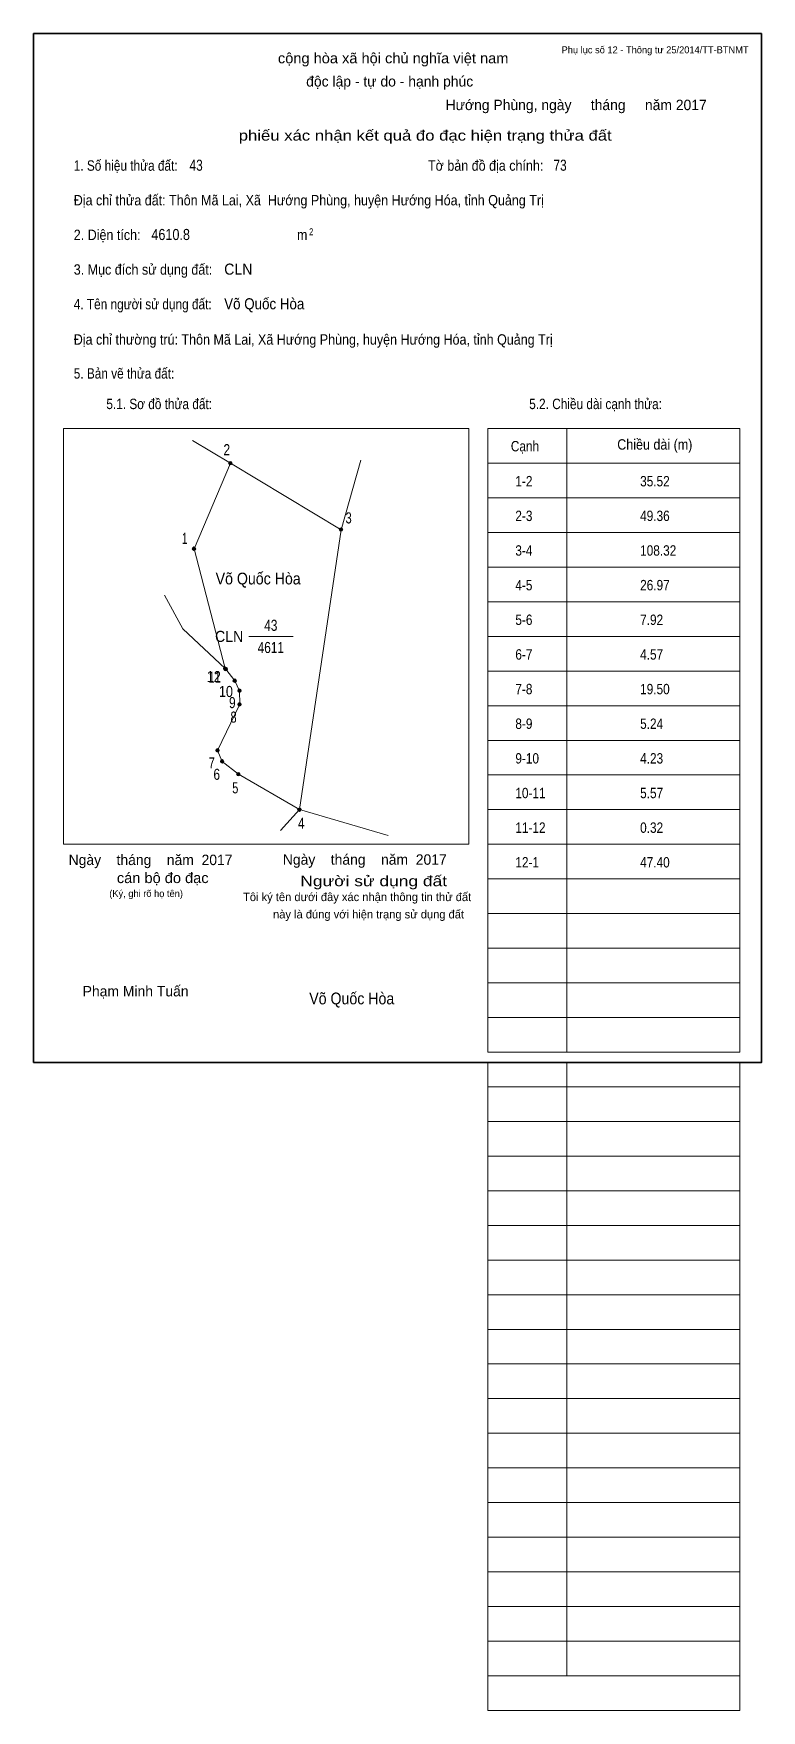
# Model space of a CAD drawing. Header units: centimetres. Extents: x 0 to 21, y -18.7 to 29.7.
import ezdxf
from ezdxf.enums import TextEntityAlignment as Align

# ---------------------------------------------------------------- set-up
doc = ezdxf.new("R2010")
doc.units = ezdxf.units.CM
doc.header["$LTSCALE"] = 0.12
for name, color, linetype in [('2', 7, 'Continuous'), ('30', 7, 'Continuous'), ('34', 7, 'Continuous')]:
    doc.layers.add(name, color=color, linetype=linetype)
for name, color, linetype, lineweight in [('32', 7, 'Continuous', 13), ('33', 7, 'Continuous', 13), ('6', 7, 'Continuous', 13), ('63', 7, 'Continuous', 13)]:
    doc.layers.add(name, color=color, linetype=linetype, lineweight=lineweight)

msp = doc.modelspace()

# ---------------------------------------------------------------- hatches: boundary and pattern name
at = {"layer": '32'}
for points in [[(5.7253, 17.3, 1), (5.6253, 17.3, 1)], [(8.9215, 15.386, 1), (8.8215, 15.386, 1)], [(4.6785, 14.8321, 1), (4.5785, 14.8321, 1)], [(5.5789, 11.3702, 1), (5.4789, 11.3702, 1)], [(5.5962, 11.3536, 1), (5.4962, 11.3536, 1)], [(5.8536, 11.0215, 1), (5.7536, 11.0215, 1)], [(5.9902, 10.7332, 1), (5.8902, 10.7332, 1)], [(5.9925, 10.3377, 1), (5.8925, 10.3377, 1)], [(5.3562, 9.0109, 1), (5.2562, 9.0109, 1)], [(5.4891, 8.6925, 1), (5.3891, 8.6925, 1)], [(5.9585, 8.3226, 1), (5.8585, 8.3226, 1)], [(7.7185, 7.3, 1), (7.6185, 7.3, 1)]]:
    msp.add_hatch(color=256, dxfattribs=at).paths.add_polyline_path(points)

# ---------------------------------------------------------------- linework, layer by layer
for centre in [(5.6753, 17.3), (8.8715, 15.386), (4.6285, 14.8321), (5.5289, 11.3702), (5.5462, 11.3536), (5.8036, 11.0215), (5.9402, 10.7332), (5.9425, 10.3377), (5.3062, 9.0109), (5.4391, 8.6925), (5.9085, 8.3226), (7.6685, 7.3)]:
    msp.add_circle(centre, 0.05, dxfattribs=at)
at = {"layer": '33'}
msp.add_line((6.21, 12.3), (7.49, 12.3), dxfattribs=at)
at = {"layer": '6'}
for p, q in [((9.44, 17.39), (8.87, 15.38)), ((7.67, 7.3), (8.87, 15.38)), ((7.67, 7.3), (7.12, 6.7)), ((10.23, 6.55), (7.67, 7.3))]:
    msp.add_line(p, q, dxfattribs=at)
for points in [[(8.87, 15.38), (5.68, 17.3), (4.59, 17.95)], [(5.68, 17.3), (4.63, 14.83), (5.53, 11.37)], [(5.53, 11.37), (4.31, 12.52), (3.78, 13.49)], [(7.67, 7.3), (5.91, 8.32), (5.44, 8.69), (5.31, 9.01), (5.95, 10.34), (5.94, 10.73), (5.81, 11.02), (5.55, 11.35), (5.53, 11.37)]]:
    msp.add_lwpolyline(points, dxfattribs=at)
at = {"layer": '63'}
for p, q in [((0.86, 18.3), (12.56, 18.3)), ((0.86, 6.3), (0.86, 18.3)), ((12.56, 6.3), (12.56, 18.3)), ((13.11, 18.3), (20.38, 18.3)), ((13.11, 0.3), (13.11, 18.3)), ((15.39, 0.3), (15.39, 18.3)), ((20.38, 0.3), (20.38, 18.3)), ((13.11, 17.3), (20.38, 17.3)), ((13.11, 16.3), (20.38, 16.3)), ((13.11, 15.3), (20.38, 15.3)), ((13.11, 14.3), (20.38, 14.3)), ((13.11, 13.3), (20.38, 13.3)), ((13.11, 12.3), (20.38, 12.3)), ((13.11, 11.3), (20.38, 11.3)), ((13.11, 10.3), (20.38, 10.3)), ((13.11, 9.3), (20.38, 9.3)), ((13.11, 8.3), (20.38, 8.3)), ((13.11, 7.3), (20.38, 7.3)), ((0.86, 6.3), (12.56, 6.3)), ((13.11, 6.3), (20.38, 6.3)), ((13.11, 5.3), (20.38, 5.3)), ((13.11, 4.3), (20.38, 4.3)), ((13.11, 3.3), (20.38, 3.3)), ((13.11, 2.3), (20.38, 2.3)), ((13.11, 1.3), (20.38, 1.3)), ((13.11, 0.3), (20.38, 0.3)), ((13.11, -18.7), (13.11, 0)), ((15.39, -17.7), (15.39, 0)), ((20.38, -18.7), (20.38, 0)), ((13.11, -0.7), (20.38, -0.7)), ((13.11, -0.7), (20.38, -0.7)), ((13.11, -1.7), (20.38, -1.7)), ((13.11, -2.7), (20.38, -2.7)), ((13.11, -3.7), (20.38, -3.7)), ((13.11, -4.7), (20.38, -4.7)), ((13.11, -5.7), (20.38, -5.7)), ((13.11, -6.7), (20.38, -6.7)), ((13.11, -7.7), (20.38, -7.7)), ((13.11, -8.7), (20.38, -8.7)), ((13.11, -9.7), (20.38, -9.7)), ((13.11, -10.7), (20.38, -10.7)), ((13.11, -11.7), (20.38, -11.7)), ((13.11, -12.7), (20.38, -12.7)), ((13.11, -13.7), (20.38, -13.7)), ((13.11, -14.7), (20.38, -14.7)), ((13.11, -15.7), (20.38, -15.7)), ((13.11, -16.7), (20.38, -16.7)), ((13.11, -17.7), (20.38, -17.7)), ((13.11, -18.7), (20.38, -18.7))]:
    msp.add_line(p, q, dxfattribs=at)
at = {"layer": '63', "lineweight": 35}
msp.add_lwpolyline([(0, 0), (0, 29.7), (21, 29.7), (21, 0)], close=True, dxfattribs=at)

# ---------------------------------------------------------------- texts
at = {"layer": '2', "width": 0.9}
for p in [(6.48, 13.8), (9.18, 1.68)]:
    msp.add_text('Võ Quốc Hòa', height=0.3395, dxfattribs=at).set_placement(p, align=Align.CENTER)
at = {"layer": '30', "width": 0.85}
for s, p in [('1-2', (13.9, 16.63)), ('35.52', (17.5, 16.63)), ('2-3', (13.9, 15.63)), ('49.36', (17.5, 15.63)), ('3-4', (13.9, 14.63)), ('108.32', (17.5, 14.63)), ('4-5', (13.9, 13.63)), ('26.97', (17.5, 13.63)), ('5-6', (13.9, 12.63)), ('7.92', (17.5, 12.63)), ('6-7', (13.9, 11.63)), ('4.57', (17.5, 11.63)), ('7-8', (13.9, 10.63)), ('19.50', (17.5, 10.63)), ('8-9', (13.9, 9.63)), ('5.24', (17.5, 9.63)), ('9-10', (13.9, 8.63)), ('4.23', (17.5, 8.63)), ('10-11', (13.9, 7.63)), ('5.57', (17.5, 7.63)), ('11-12', (13.9, 6.63)), ('0.32', (17.5, 6.63)), ('12-1', (13.9, 5.63)), ('47.40', (17.5, 5.63))]:
    msp.add_text(s, height=0.3, dxfattribs=at).set_placement(p)
at = {"layer": '32'}
for s, width, p in [('2', 0.8, (5.575, 17.53)), ('3', 0.75, (9.09, 15.56)), ('1', 0.65, (4.36, 14.97)), ('12', 0.85, (5.2, 10.98)), ('11', 0.75, (5.225, 10.96)), ('10', 0.85, (5.55, 10.55)), ('9', 0.8, (5.735, 10.23)), ('8', 0.75, (5.77, 9.81)), ('7', 0.75, (5.14, 8.49)), ('6', 0.8, (5.285, 8.16)), ('5', 0.75, (5.82, 7.77)), ('4', 0.8, (7.725, 6.75))]:
    msp.add_text(s, height=0.32, dxfattribs=dict(at, width=width)).set_placement(p, align=Align.CENTER)
at = {"layer": '33', "width": 0.8}
for s, p in [('43', (6.845, 12.46)), ('4611', (6.845, 11.82))]:
    msp.add_text(s, height=0.32, dxfattribs=at).set_placement(p, align=Align.CENTER)
at = {"layer": '33', "width": 0.95}
msp.add_text('CLN', height=0.32, dxfattribs=at).set_placement((6.05, 12.14), align=Align.RIGHT)
at = {"layer": '34'}
for s, width, p in [('43', 0.8, (4.5, 25.74)), ('73', 0.8, (15, 25.74)), ('4610.8', 0.85, (3.4, 23.74)), ('CLN', 0.95, (5.5, 22.74)), ('Võ Quốc Hòa', 0.9, (5.5, 21.74))]:
    msp.add_text(s, height=0.32, dxfattribs=dict(at, width=width)).set_placement(p)
at = {"layer": '63', "width": 1.05}
msp.add_text('cộng hòa xã hội chủ nghĩa việt nam', height=0.3, dxfattribs=at).set_placement((10.375, 28.84), align=Align.CENTER)
at = {"layer": '63'}
for s, height, p in [('Phụ lục số 12 - Thông tư 25/2014/TT-BTNMT', 0.2, (20.63, 29.13)), ('Ngày    tháng    năm  2017', 0.3, (5.74, 5.7)), ('Ngày    tháng    năm  2017', 0.3, (11.92, 5.71)), ('(Ký, ghi rõ họ tên)', 0.2, (4.31, 4.78))]:
    msp.add_text(s, height=height, dxfattribs=at).set_placement(p, align=Align.RIGHT)
for s, height, p in [('độc lập - tự do - hạnh phúc', 0.3, (10.275, 28.17)), ('Hướng Phùng, ngày     tháng     năm 2017', 0.3, (15.655, 27.49)), ('Tôi ký tên dưới đây xác nhận thông tin thử đất', 0.24, (9.335, 4.66)), ('này là đúng với hiện trạng sử dụng đất', 0.24, (9.665, 4.16)), ('Phạm Minh Tuấn', 0.3, (2.945, 1.91))]:
    msp.add_text(s, height=height, dxfattribs=at).set_placement(p, align=Align.CENTER)
for s, width, p in [('phiếu xác nhận kết quả đo đạc hiện trạng thửa đất', 1.2, (16.68, 26.61)), ('cán bộ đo đạc', 1.05, (5.05, 5.18)), ('Người sử dụng đất', 1.25, (11.93, 5.09))]:
    msp.add_text(s, height=0.3, dxfattribs=dict(at, width=width)).set_placement(p, align=Align.RIGHT)
for s, height, width, p in [('1. Số hiệu thửa đất:', 0.3, 0.85, (1.16, 25.74)), ('Tờ bản đồ địa chính:', 0.3, 0.9, (11.38, 25.74)), ('Địa chỉ thửa đất: Thôn Mã Lai, Xã  Hướng Phùng, huyện Hướng Hóa, tỉnh Quảng Trị', 0.3, 0.9, (1.16, 24.74)), ('2. Diện tích:', 0.3, 0.9, (1.16, 23.74)), ('m', 0.3, 0.9, (7.6, 23.74)), ('2', 0.2, 0.8, (7.95, 23.88)), ('3. Mục đích sử dụng đất:', 0.3, 0.9, (1.16, 22.74)), ('4. Tên người sử dụng đất:', 0.3, 0.85, (1.16, 21.74)), ('Địa chỉ thường trú: Thôn Mã Lai, Xã Hướng Phùng, huyện Hướng Hóa, tỉnh Quảng Trị', 0.3, 0.9, (1.16, 20.72)), ('5. Bản vẽ thửa đất:', 0.3, 0.85, (1.16, 19.74)), ('5.1. Sơ đồ thửa đất:', 0.3, 0.85, (2.1, 18.86)), ('5.2. Chiều dài cạnh thửa:', 0.3, 0.85, (14.3, 18.86)), ('Cạnh', 0.3, 0.85, (13.77, 17.64)), ('Chiều dài (m)', 0.3, 0.9, (16.84, 17.69))]:
    msp.add_text(s, height=height, dxfattribs=dict(at, width=width)).set_placement(p)

doc.saveas('drawing.dxf')
